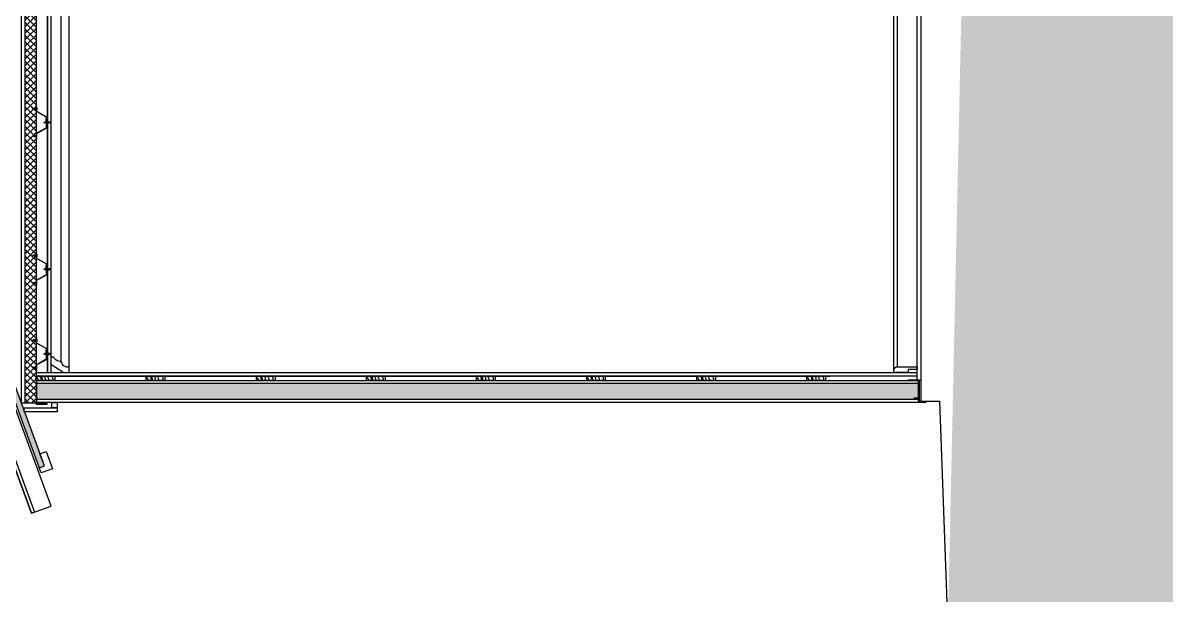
# Model space of a CAD drawing. Header units: inches. Extents: x 203 to 1065, y -1127 to 921.
# Drawn here: x 358.735 to 361.85, y 875.192 to 876.751 of the extents above; entities that cross this region are included whole.
import ezdxf

# ---------------------------------------------------------------- set-up
doc = ezdxf.new("R2010")
doc.units = ezdxf.units.IN
doc.header["$MEASUREMENT"] = 0
doc.linetypes.add('CONTINUA', pattern=[0])
doc.linetypes.add('DASHED2', pattern=[0.375, 0.25, -0.125])
for name, color, linetype in [('1-PLATEA', 3, 'Continuous'), ('CORTE MUROS', 4, 'CONTINUA'), ('CORTE PERFILES Y CERCHA', 3, 'CONTINUA'), ('CORTE PROY', 8, 'CONTINUA')]:
    doc.layers.add(name, color=color, linetype=linetype)

msp = doc.modelspace()

# ---------------------------------------------------------------- hatches: boundary and pattern name
at = {"linetype": 'ByBlock', "true_color": 0x139b48}
h = msp.add_hatch(color=114, dxfattribs=at)
h.dxf.hatch_style = 1
h.paths.add_polyline_path([(363.9322, 908.3504), (361.9322, 908.3504), (361.7822, 904.5916), (361.7822, 892.8156), (361.3322, 890.388), (361.3322, 878.612), (361.032, 864.9255), (361.032, 855.6775), (360.7822, 850.8905), (360.7822, 841.6425), (360.1822, 838.0559), (363.9322, 838.0559)])
at = {"layer": 'CORTE MUROS', "ltscale": 0.5}
h = msp.add_hatch(dxfattribs=at)
h.set_pattern_fill('ANSI38', color=252, scale=0.05, angle=90.1237, style=0)
h.set_pattern_definition([(135.1236939, (355.679718, 439.0098185), (-0.00440986616, -0.004428948005), []), (225.1236939, (355.679718, 439.0098185), (-0.00439078432, -0.01326776217), [0.015625, -0.009375])])
h.paths.add_polyline_path([(356.8646, 880.809), (356.8505, 880.8038), (358.7794, 875.5395), (358.7935, 875.5446)])
at = {"layer": 'CORTE MUROS'}
h = msp.add_hatch(dxfattribs=at)
h.set_pattern_fill('HONEY', color=251, scale=0.003, angle=90, style=0)
h.set_pattern_definition([(90, (1151.800319, -1378.0286335), (-0.008248891935, 0.0142875), [0.009525, -0.01905]), (210, (1151.800319, -1378.0286335), (-0.00824889199, -0.01428749997), [0.009525, -0.01905]), (150, (1151.800319, -1378.0286335), (-0.016497783924, 3e-11), [-0.01905, 0.009525])])
h.paths.add_polyline_path([(358.7732, 875.769), (358.7732, 875.725), (361.1752, 875.725), (361.1752, 875.769)])
at = {"layer": 'CORTE PERFILES Y CERCHA', "ltscale": 0.5}
h = msp.add_hatch(dxfattribs=at)
h.set_pattern_fill('_USER', color=251, scale=0.0125, angle=135, style=0, double=1, pattern_type=0)
h.set_pattern_definition([(135, (330.188395, 595.680693), (-0.00883883476, -0.00883883476), []), (225, (330.188395, 595.680693), (0.00883883476, -0.00883883476), [])])
h.paths.add_polyline_path([(358.7412, 875.715), (358.7412, 885.903), (358.7712, 885.903), (358.7712, 875.715)])
msp.add_hatch(color=256, dxfattribs=at).paths.add_polyline_path([(358.7712, 875.775), (358.7712, 875.713), (358.789, 875.713), (358.7892, 875.7132), (358.7894, 875.713), (358.8012, 875.713), (358.8012, 875.715), (358.7732, 875.715), (358.7732, 875.7348), (358.773, 875.735), (358.7732, 875.7352), (358.7732, 875.769), (358.7732, 875.775)])
at = {"layer": 'CORTE PERFILES Y CERCHA'}
h = msp.add_hatch(color=256, dxfattribs=at)
h.paths.add_polyline_path([(361.1472, 875.777), (361.1472, 875.779), (361.1692, 875.779), (361.1772, 875.779), (361.1772, 875.718), (361.1862, 875.718), (361.1852, 875.717), (361.1752, 875.717), (361.1752, 875.777)])
h.paths.add_polyline_path([(361.1652, 875.717), (361.1652, 875.718), (361.1752, 875.718), (361.1752, 875.717)], flags=17)
h.paths.add_polyline_path([(361.1852, 875.717), (361.1862, 875.718), (361.1952, 875.718), (361.1952, 875.717)])
h.paths.add_polyline_path([(361.1635, 875.729, -0.388879), (361.1632, 875.7294), (361.1632, 875.7295), (361.1752, 875.7295), (361.1752, 875.728)], flags=17)

# ---------------------------------------------------------------- linework, layer by layer
at = {"layer": '1-PLATEA', "color": 4}
for p, q in [((361.1822, 875.721), (361.1822, 885.897)), ((361.1822, 875.721), (361.2322, 875.721)), ((361.2322, 875.721), (361.2622, 874.921))]:
    msp.add_line(p, q, dxfattribs=at)
at = {"layer": 'CORTE MUROS', "color": 1}
for p, q in [((358.7712, 875.7987), (361.1712, 875.7987)), ((358.7712, 875.7897), (361.1712, 875.7897)), ((358.7712, 875.777), (361.1712, 875.777))]:
    msp.add_line(p, q, dxfattribs=at)
at = {"layer": 'CORTE MUROS'}
for points in [[(356.7923, 880.7825), (358.759, 875.4153), (358.8125, 875.4349), (356.8458, 880.8021)], [(358.759, 875.4153), (356.7923, 880.7825), (356.7998, 880.7853), (358.7665, 875.418)]]:
    msp.add_lwpolyline(points, close=True, dxfattribs=at)
for points in [[(356.8646, 880.809), (356.8505, 880.8038), (358.7795, 875.5395), (358.7936, 875.5447), (356.8646, 880.809)], [(358.7732, 875.777), (361.1752, 875.777), (361.1752, 875.717), (358.7732, 875.717)], [(361.1752, 875.769), (358.7732, 875.769)], [(361.1752, 875.725), (358.7732, 875.725)]]:
    msp.add_lwpolyline(points, dxfattribs=at)
at = {"layer": 'CORTE MUROS', "color": 254, "linetype": 'DASHED2', "ltscale": 0.05, "const_width": 0.003, "elevation": 0}
msp.add_lwpolyline([(361.1712, 875.7883), (358.7712, 875.7883)], close=True, dxfattribs=at)
at = {"layer": 'CORTE MUROS', "color": 1}
for points in [[(358.7712, 875.777), (358.7712, 875.7897), (358.822, 875.7897), (358.822, 875.777)], [(359.0712, 875.777), (359.0712, 875.7897), (359.122, 875.7897), (359.122, 875.777)], [(359.3712, 875.777), (359.3712, 875.7897), (359.422, 875.7897), (359.422, 875.777)], [(359.6712, 875.777), (359.6712, 875.7897), (359.722, 875.7897), (359.722, 875.777)], [(359.9712, 875.777), (359.9712, 875.7897), (360.022, 875.7897), (360.022, 875.777)], [(360.2712, 875.777), (360.2712, 875.7897), (360.322, 875.7897), (360.322, 875.777)], [(360.5712, 875.777), (360.5712, 875.7897), (360.622, 875.7897), (360.622, 875.777)], [(360.8712, 875.777), (360.8712, 875.7897), (360.922, 875.7897), (360.922, 875.777)]]:
    msp.add_lwpolyline(points, close=True, dxfattribs=at)
for centre, radius, start, end in [((358.7683, 875.777), 0.00878, 0.0219, 71.0373), ((358.7749, 875.7799), 0.0101, 343.285, 75.6895), ((358.7785, 875.7803), 0.00986, 342.9599, 72.2754), ((358.7865, 875.7801), 0.0101, 343.285, 75.6895), ((358.7945, 875.7802), 0.0112, 343.5586, 58.5888), ((358.8073, 875.7801), 0.0101, 343.285, 75.6895), ((359.0683, 875.777), 0.00878, 0.0219, 71.0373), ((359.0749, 875.7799), 0.0101, 343.285, 75.6895), ((359.0785, 875.7803), 0.00986, 342.9599, 72.2754), ((359.0865, 875.7801), 0.0101, 343.285, 75.6895), ((359.0945, 875.7802), 0.0112, 343.5586, 58.5888), ((359.1073, 875.7801), 0.0101, 343.285, 75.6895), ((359.3683, 875.777), 0.00878, 0.0219, 71.0373), ((359.3749, 875.7799), 0.0101, 343.285, 75.6895), ((359.3785, 875.7803), 0.00986, 342.9599, 72.2754), ((359.3865, 875.7801), 0.0101, 343.285, 75.6895), ((359.3945, 875.7802), 0.0112, 343.5586, 58.5888), ((359.4073, 875.7801), 0.0101, 343.285, 75.6895), ((359.6683, 875.777), 0.00878, 0.0219, 71.0373), ((359.6749, 875.7799), 0.0101, 343.285, 75.6895), ((359.6785, 875.7803), 0.00986, 342.9599, 72.2754), ((359.6865, 875.7801), 0.0101, 343.285, 75.6895), ((359.6945, 875.7802), 0.0112, 343.5586, 58.5888), ((359.7073, 875.7801), 0.0101, 343.285, 75.6895), ((359.9683, 875.777), 0.00878, 0.0219, 71.0373), ((359.9749, 875.7799), 0.0101, 343.285, 75.6895), ((359.9785, 875.7803), 0.00986, 342.9599, 72.2754), ((359.9865, 875.7801), 0.0101, 343.285, 75.6895), ((359.9945, 875.7802), 0.0112, 343.5586, 58.5888), ((360.0073, 875.7801), 0.0101, 343.285, 75.6895), ((360.2683, 875.777), 0.00878, 0.0219, 71.0373), ((360.2749, 875.7799), 0.0101, 343.285, 75.6895), ((360.2785, 875.7803), 0.00986, 342.9599, 72.2754), ((360.2865, 875.7801), 0.0101, 343.285, 75.6895), ((360.2945, 875.7802), 0.0112, 343.5586, 58.5888), ((360.3073, 875.7801), 0.0101, 343.285, 75.6895), ((360.5683, 875.777), 0.00878, 0.0219, 71.0373), ((360.5749, 875.7799), 0.0101, 343.285, 75.6895), ((360.5785, 875.7803), 0.00986, 342.9599, 72.2754), ((360.5865, 875.7801), 0.0101, 343.285, 75.6895), ((360.5945, 875.7802), 0.0112, 343.5586, 58.5888), ((360.6073, 875.7801), 0.0101, 343.285, 75.6895), ((360.8683, 875.777), 0.00878, 0.0219, 71.0373), ((360.8749, 875.7799), 0.0101, 343.285, 75.6895), ((360.8785, 875.7803), 0.00986, 342.9599, 72.2754), ((360.8865, 875.7801), 0.0101, 343.285, 75.6895), ((360.8945, 875.7802), 0.0112, 343.5586, 58.5888), ((360.9073, 875.7801), 0.0101, 343.285, 75.6895)]:
    msp.add_arc(centre, radius, start, end, dxfattribs=at)
at = {"layer": 'CORTE PERFILES Y CERCHA', "color": 2}
for p, q in [((358.8012, 885.8193), (358.8012, 875.7987)), ((358.8022, 885.8193), (358.8022, 875.7987)), ((358.8112, 885.8193), (358.8112, 875.7987))]:
    msp.add_line(p, q, dxfattribs=at)
at = {"layer": 'CORTE PERFILES Y CERCHA'}
for p, q in [((361.1712, 875.779), (361.1712, 885.821)), ((358.7712, 876.5189), (358.7712, 876.5259)), ((358.7716, 876.519), (358.7716, 876.5259)), ((358.7716, 876.5259), (358.7716, 876.5259)), ((358.7716, 876.524), (358.7716, 876.5259)), ((358.7716, 876.524), (358.772, 876.524)), ((358.772, 876.524), (358.772, 876.5259)), ((358.7647, 876.5182), (358.7609, 876.5174)), ((358.7609, 876.5174), (358.7616, 876.5178)), ((358.7616, 876.5174), (358.7609, 876.5174)), ((358.7609, 876.5174), (358.7616, 876.517)), ((358.7647, 876.5182), (358.7616, 876.5178)), ((358.7616, 876.517), (358.7616, 876.5174)), ((358.765, 876.5166), (358.7616, 876.517)), ((358.7651, 876.5186), (358.7647, 876.5182)), ((358.7647, 876.5182), (358.765, 876.5166)), ((358.7655, 876.5163), (358.765, 876.5166)), ((358.7651, 876.5186), (358.7655, 876.5183)), ((358.7655, 876.5163), (358.7651, 876.5186)), ((358.7664, 876.5184), (358.7655, 876.5183)), ((358.7655, 876.5183), (358.766, 876.5165)), ((358.7655, 876.5163), (358.766, 876.5165)), ((358.7669, 876.5164), (358.766, 876.5165)), ((358.7668, 876.5188), (358.7664, 876.5184)), ((358.7664, 876.5184), (358.7669, 876.5164)), ((358.7668, 876.5188), (358.7673, 876.5185)), ((358.7674, 876.516), (358.7668, 876.5188)), ((358.7674, 876.516), (358.7669, 876.5164)), ((358.7682, 876.5186), (358.7673, 876.5185)), ((358.7673, 876.5185), (358.7678, 876.5163)), ((358.7674, 876.516), (358.7678, 876.5163)), ((358.7687, 876.5162), (358.7678, 876.5163)), ((358.7686, 876.5191), (358.7682, 876.5186)), ((358.7682, 876.5186), (358.7687, 876.5162)), ((358.7686, 876.5191), (358.769, 876.5187)), ((358.7692, 876.5157), (358.7686, 876.5191)), ((358.7692, 876.5157), (358.7687, 876.5162)), ((358.77, 876.5188), (358.769, 876.5187)), ((358.769, 876.5187), (358.7697, 876.5161)), ((358.7692, 876.5157), (358.7697, 876.5161)), ((358.7707, 876.516), (358.7697, 876.5161)), ((358.7704, 876.5194), (358.77, 876.5188)), ((358.77, 876.5188), (358.7707, 876.516)), ((358.7704, 876.5194), (358.7708, 876.5189)), ((358.7711, 876.5154), (358.7704, 876.5194)), ((358.7711, 876.5154), (358.7707, 876.516)), ((358.7716, 876.519), (358.7708, 876.5189)), ((358.7708, 876.5189), (358.7716, 876.5159)), ((358.7711, 876.5154), (358.7716, 876.5159)), ((358.7712, 876.5104), (358.7712, 876.5155)), ((358.772, 876.5209), (358.7716, 876.5204)), ((358.7716, 876.5144), (358.7716, 876.5204)), ((358.7716, 876.519), (358.7716, 876.5159)), ((358.7716, 876.5106), (358.7716, 876.5159)), ((358.772, 876.514), (358.7716, 876.5144)), ((358.772, 876.5209), (358.772, 876.514)), ((358.7721, 876.521), (358.7721, 876.5139)), ((358.7729, 876.521), (358.7729, 876.5139)), ((358.7734, 876.5174), (358.7729, 876.5174)), ((358.7942, 876.4793), (358.7919, 876.48)), ((358.7943, 876.4793), (358.7947, 876.481)), ((358.7946, 876.4789), (358.7943, 876.4793)), ((358.795, 876.4813), (358.7946, 876.4789)), ((358.7946, 876.4789), (358.7949, 876.4791)), ((358.795, 876.4813), (358.7947, 876.481)), ((358.7949, 876.4791), (358.7953, 876.481)), ((358.7955, 876.4789), (358.7949, 876.4791)), ((358.795, 876.4813), (358.7953, 876.481)), ((358.7961, 876.4812), (358.7953, 876.481)), ((358.7955, 876.4789), (358.7961, 876.4812)), ((358.7958, 876.4785), (358.7955, 876.4789)), ((358.7964, 876.4815), (358.7958, 876.4785)), ((358.7958, 876.4785), (358.7962, 876.4789)), ((358.7964, 876.4815), (358.7961, 876.4812)), ((358.7962, 876.4789), (358.7967, 876.4812)), ((358.7968, 876.4789), (358.7962, 876.4789)), ((358.7964, 876.4815), (358.7967, 876.4812)), ((358.7974, 876.4812), (358.7967, 876.4812)), ((358.7968, 876.4789), (358.7974, 876.4812)), ((358.7972, 876.4785), (358.7968, 876.4789)), ((358.7977, 876.4815), (358.7972, 876.4785)), ((358.7972, 876.4785), (358.7975, 876.4789)), ((358.7977, 876.4815), (358.7974, 876.4812)), ((358.7975, 876.4789), (358.7981, 876.4812)), ((358.7982, 876.4789), (358.7975, 876.4789)), ((358.7977, 876.4815), (358.7981, 876.4812)), ((358.7987, 876.4812), (358.7981, 876.4812)), ((358.7982, 876.4789), (358.7987, 876.4812)), ((358.7985, 876.4785), (358.7982, 876.4789)), ((358.7991, 876.4815), (358.7985, 876.4785)), ((358.7985, 876.4785), (358.7989, 876.4789)), ((358.7991, 876.4815), (358.7987, 876.4812)), ((358.7989, 876.4789), (358.7994, 876.4812)), ((358.7995, 876.4789), (358.7989, 876.4789)), ((358.7991, 876.4815), (358.7994, 876.4812)), ((358.8001, 876.4812), (358.7994, 876.4812)), ((358.7995, 876.4789), (358.8001, 876.4812)), ((358.7999, 876.4785), (358.7995, 876.4789)), ((358.8004, 876.4815), (358.7999, 876.4785)), ((358.7999, 876.4785), (358.8002, 876.4789)), ((358.8004, 876.4815), (358.8001, 876.4812)), ((358.8002, 876.4789), (358.8008, 876.4812)), ((358.8009, 876.4789), (358.8002, 876.4789)), ((358.8004, 876.4815), (358.8008, 876.4812)), ((358.8014, 876.4812), (358.8008, 876.4812)), ((358.8009, 876.4789), (358.8014, 876.4812)), ((358.8012, 876.4785), (358.8009, 876.4789)), ((358.8018, 876.4815), (358.8012, 876.4785)), ((358.8012, 876.4785), (358.8016, 876.4789)), ((358.8018, 876.4815), (358.8014, 876.4812)), ((358.8016, 876.4789), (358.8021, 876.4812)), ((358.8023, 876.4789), (358.8016, 876.4789)), ((358.8018, 876.4815), (358.8021, 876.4812)), ((358.8028, 876.4812), (358.8021, 876.4812)), ((358.8028, 876.4812), (358.8021, 876.4812)), ((358.8023, 876.4789), (358.8028, 876.4812)), ((358.8023, 876.4789), (358.8028, 876.4812)), ((358.8026, 876.4785), (358.8023, 876.4789)), ((358.8032, 876.4815), (358.8026, 876.4785)), ((358.8026, 876.4785), (358.803, 876.4789)), ((358.8032, 876.4815), (358.8028, 876.4812)), ((358.803, 876.4789), (358.8035, 876.4812)), ((358.8036, 876.4789), (358.803, 876.4789)), ((358.8032, 876.4815), (358.8035, 876.4812)), ((358.8042, 876.4812), (358.8035, 876.4812)), ((358.8036, 876.4789), (358.8042, 876.4812)), ((358.8036, 876.4789), (358.8042, 876.4812)), ((358.8036, 876.4789), (358.8042, 876.4812)), ((358.804, 876.4785), (358.8036, 876.4789)), ((358.8045, 876.4815), (358.804, 876.4785)), ((358.804, 876.4785), (358.8043, 876.4789)), ((358.8045, 876.4815), (358.8042, 876.4812)), ((358.8043, 876.4789), (358.8049, 876.4812)), ((358.805, 876.4789), (358.8043, 876.4789)), ((358.8045, 876.4815), (358.8049, 876.4812)), ((358.8055, 876.4812), (358.8049, 876.4812)), ((358.805, 876.4789), (358.8055, 876.4812)), ((358.805, 876.4789), (358.8055, 876.4812)), ((358.805, 876.4789), (358.8055, 876.4812)), ((358.8053, 876.4785), (358.805, 876.4789)), ((358.8059, 876.4815), (358.8053, 876.4785)), ((358.8053, 876.4785), (358.8057, 876.4789)), ((358.8059, 876.4815), (358.8055, 876.4812)), ((358.8057, 876.4789), (358.8062, 876.4812)), ((358.8063, 876.4789), (358.8057, 876.4789)), ((358.8059, 876.4815), (358.8062, 876.4812)), ((358.8069, 876.4812), (358.8062, 876.4812)), ((358.8063, 876.4789), (358.8069, 876.4812)), ((358.8067, 876.4785), (358.8063, 876.4789)), ((358.8072, 876.4815), (358.8067, 876.4785)), ((358.8067, 876.4785), (358.807, 876.4789)), ((358.8072, 876.4815), (358.8069, 876.4812)), ((358.8072, 876.4815), (358.8069, 876.4812)), ((358.807, 876.4789), (358.8076, 876.4812)), ((358.8077, 876.4789), (358.807, 876.4789)), ((358.8072, 876.4815), (358.8076, 876.4812)), ((358.8072, 876.4815), (358.8076, 876.4812)), ((358.8082, 876.4812), (358.8076, 876.4812)), ((358.8077, 876.4789), (358.8082, 876.4812)), ((358.808, 876.4785), (358.8077, 876.4789)), ((358.8086, 876.4815), (358.808, 876.4785)), ((358.808, 876.4785), (358.8084, 876.4789)), ((358.8086, 876.4815), (358.8082, 876.4812)), ((358.8086, 876.4815), (358.8082, 876.4812)), ((358.8083, 876.4789), (358.8089, 876.4812)), ((358.8096, 876.4789), (358.8083, 876.4789)), ((358.8089, 876.4789), (358.8084, 876.4789)), ((358.8086, 876.4815), (358.8089, 876.4812)), ((358.8086, 876.4815), (358.8089, 876.4812)), ((358.8095, 876.4812), (358.8089, 876.4812)), ((358.8096, 876.4812), (358.8089, 876.4812)), ((358.8112, 876.4826), (358.8096, 876.4812)), ((358.8112, 876.4775), (358.8096, 876.4789)), ((358.8112, 876.48), (358.8108, 876.48)), ((358.8112, 876.4775), (358.8112, 876.4826)), ((358.7609, 876.4427), (358.7616, 876.4431)), ((358.7616, 876.4427), (358.7609, 876.4427)), ((358.7609, 876.4427), (358.7616, 876.4422)), ((358.7647, 876.4419), (358.7609, 876.4427)), ((358.765, 876.4434), (358.7616, 876.4431)), ((358.7616, 876.4431), (358.7616, 876.4427)), ((358.7647, 876.4419), (358.7616, 876.4422)), ((358.7647, 876.4419), (358.765, 876.4435)), ((358.7651, 876.4415), (358.7647, 876.4419)), ((358.7655, 876.4438), (358.765, 876.4435)), ((358.7655, 876.4438), (358.7651, 876.4415)), ((358.7651, 876.4415), (358.7655, 876.4418)), ((358.7655, 876.4438), (358.766, 876.4436)), ((358.7655, 876.4418), (358.766, 876.4436)), ((358.7664, 876.4417), (358.7655, 876.4418)), ((358.7669, 876.4437), (358.766, 876.4436)), ((358.7664, 876.4417), (358.7669, 876.4437)), ((358.7668, 876.4412), (358.7664, 876.4417)), ((358.7674, 876.4441), (358.7668, 876.4412)), ((358.7668, 876.4412), (358.7673, 876.4416)), ((358.7674, 876.4441), (358.7669, 876.4437)), ((358.7673, 876.4416), (358.7678, 876.4438)), ((358.7682, 876.4415), (358.7673, 876.4416)), ((358.7674, 876.4441), (358.7678, 876.4438)), ((358.7687, 876.4439), (358.7678, 876.4438)), ((358.7682, 876.4415), (358.7687, 876.4439)), ((358.7686, 876.441), (358.7682, 876.4415)), ((358.7692, 876.4444), (358.7686, 876.441)), ((358.7686, 876.441), (358.769, 876.4414)), ((358.7692, 876.4444), (358.7687, 876.4439)), ((358.769, 876.4414), (358.7697, 876.444)), ((358.77, 876.4413), (358.769, 876.4414)), ((358.7692, 876.4444), (358.7697, 876.444)), ((358.7707, 876.4441), (358.7697, 876.444)), ((358.77, 876.4413), (358.7707, 876.4441)), ((358.7704, 876.4407), (358.77, 876.4413)), ((358.7711, 876.4447), (358.7704, 876.4407)), ((358.7704, 876.4407), (358.7708, 876.4412)), ((358.7711, 876.4447), (358.7707, 876.4441)), ((358.7708, 876.4412), (358.7716, 876.4442)), ((358.7716, 876.4411), (358.7708, 876.4412)), ((358.7711, 876.4447), (358.7716, 876.4442)), ((358.7712, 876.4497), (358.7712, 876.4446)), ((358.7712, 876.4412), (358.7712, 876.4342)), ((358.7716, 876.4494), (358.7716, 876.4442)), ((358.772, 876.4461), (358.7716, 876.4457)), ((358.7716, 876.4457), (358.7716, 876.4442)), ((358.7716, 876.4411), (358.7716, 876.4442)), ((358.7716, 876.4411), (358.7716, 876.4342)), ((358.7716, 876.4411), (358.7716, 876.4397)), ((358.772, 876.4392), (358.7716, 876.4397)), ((358.7716, 876.4361), (358.7716, 876.4342)), ((358.7716, 876.4361), (358.772, 876.4361)), ((358.7716, 876.4342), (358.7716, 876.4342)), ((358.772, 876.4392), (358.772, 876.4461)), ((358.772, 876.4361), (358.772, 876.4342)), ((358.7721, 876.4391), (358.7721, 876.4462)), ((358.7729, 876.4391), (358.7729, 876.4462)), ((358.7734, 876.4427), (358.7729, 876.4427)), ((358.7647, 876.1182), (358.7609, 876.1174)), ((358.7609, 876.1174), (358.7616, 876.1178)), ((358.7616, 876.1174), (358.7609, 876.1174)), ((358.7609, 876.1174), (358.7616, 876.117)), ((358.7647, 876.1182), (358.7616, 876.1178)), ((358.7616, 876.117), (358.7616, 876.1174)), ((358.765, 876.1166), (358.7616, 876.117)), ((358.7651, 876.1186), (358.7647, 876.1182)), ((358.7647, 876.1182), (358.765, 876.1166)), ((358.7655, 876.1163), (358.765, 876.1166)), ((358.7651, 876.1186), (358.7655, 876.1183)), ((358.7655, 876.1163), (358.7651, 876.1186)), ((358.7664, 876.1184), (358.7655, 876.1183)), ((358.7655, 876.1183), (358.766, 876.1165)), ((358.7655, 876.1163), (358.766, 876.1165)), ((358.7669, 876.1164), (358.766, 876.1165)), ((358.7668, 876.1188), (358.7664, 876.1184)), ((358.7664, 876.1184), (358.7669, 876.1164)), ((358.7668, 876.1188), (358.7673, 876.1185)), ((358.7674, 876.116), (358.7668, 876.1188)), ((358.7682, 876.1186), (358.7673, 876.1185)), ((358.7673, 876.1185), (358.7678, 876.1163)), ((358.7686, 876.1191), (358.7682, 876.1186)), ((358.7682, 876.1186), (358.7687, 876.1162)), ((358.7686, 876.1191), (358.769, 876.1187)), ((358.7692, 876.1157), (358.7686, 876.1191)), ((358.77, 876.1188), (358.769, 876.1187)), ((358.769, 876.1187), (358.7697, 876.1161)), ((358.7704, 876.1194), (358.77, 876.1188)), ((358.77, 876.1188), (358.7707, 876.116)), ((358.7704, 876.1194), (358.7708, 876.1189)), ((358.7711, 876.1154), (358.7704, 876.1194)), ((358.7716, 876.119), (358.7708, 876.1189)), ((358.7708, 876.1189), (358.7716, 876.1159)), ((358.7712, 876.1189), (358.7712, 876.1259)), ((358.7716, 876.119), (358.7716, 876.1259)), ((358.7716, 876.1259), (358.7716, 876.1259)), ((358.7716, 876.124), (358.7716, 876.1259)), ((358.7716, 876.124), (358.772, 876.124)), ((358.772, 876.1209), (358.7716, 876.1204)), ((358.7716, 876.1144), (358.7716, 876.1204)), ((358.7716, 876.119), (358.7716, 876.1159)), ((358.772, 876.124), (358.772, 876.1259)), ((358.772, 876.1209), (358.772, 876.114)), ((358.7721, 876.121), (358.7721, 876.1139)), ((358.7729, 876.121), (358.7729, 876.1139)), ((358.7734, 876.1174), (358.7729, 876.1174)), ((358.7674, 876.116), (358.7669, 876.1164)), ((358.7674, 876.116), (358.7678, 876.1163)), ((358.7687, 876.1162), (358.7678, 876.1163)), ((358.7692, 876.1157), (358.7687, 876.1162)), ((358.7692, 876.1157), (358.7697, 876.1161)), ((358.7707, 876.116), (358.7697, 876.1161)), ((358.7711, 876.1154), (358.7707, 876.116)), ((358.7711, 876.1154), (358.7716, 876.1159)), ((358.7712, 876.1104), (358.7712, 876.1155)), ((358.7716, 876.1106), (358.7716, 876.1159)), ((358.772, 876.114), (358.7716, 876.1144)), ((358.7942, 876.0793), (358.7919, 876.08)), ((358.7943, 876.0793), (358.7947, 876.081)), ((358.7946, 876.0789), (358.7943, 876.0793)), ((358.795, 876.0813), (358.7946, 876.0789)), ((358.7946, 876.0789), (358.7949, 876.0791)), ((358.795, 876.0813), (358.7947, 876.081)), ((358.7949, 876.0791), (358.7953, 876.081)), ((358.7955, 876.0789), (358.7949, 876.0791)), ((358.795, 876.0813), (358.7953, 876.081)), ((358.7961, 876.0812), (358.7953, 876.081)), ((358.7955, 876.0789), (358.7961, 876.0812)), ((358.7958, 876.0785), (358.7955, 876.0789)), ((358.7964, 876.0815), (358.7958, 876.0785)), ((358.7958, 876.0785), (358.7962, 876.0789)), ((358.7964, 876.0815), (358.7961, 876.0812)), ((358.7962, 876.0789), (358.7967, 876.0812)), ((358.7968, 876.0789), (358.7962, 876.0789)), ((358.7964, 876.0815), (358.7967, 876.0812)), ((358.7974, 876.0812), (358.7967, 876.0812)), ((358.7968, 876.0789), (358.7974, 876.0812)), ((358.7972, 876.0785), (358.7968, 876.0789)), ((358.7977, 876.0815), (358.7972, 876.0785)), ((358.7972, 876.0785), (358.7975, 876.0789)), ((358.7977, 876.0815), (358.7974, 876.0812)), ((358.7975, 876.0789), (358.7981, 876.0812)), ((358.7982, 876.0789), (358.7975, 876.0789)), ((358.7977, 876.0815), (358.7981, 876.0812)), ((358.7987, 876.0812), (358.7981, 876.0812)), ((358.7982, 876.0789), (358.7987, 876.0812)), ((358.7985, 876.0785), (358.7982, 876.0789)), ((358.7991, 876.0815), (358.7985, 876.0785)), ((358.7985, 876.0785), (358.7989, 876.0789)), ((358.7991, 876.0815), (358.7987, 876.0812)), ((358.7989, 876.0789), (358.7994, 876.0812)), ((358.7995, 876.0789), (358.7989, 876.0789)), ((358.7991, 876.0815), (358.7994, 876.0812)), ((358.8001, 876.0812), (358.7994, 876.0812)), ((358.7995, 876.0789), (358.8001, 876.0812)), ((358.7999, 876.0785), (358.7995, 876.0789)), ((358.8004, 876.0815), (358.7999, 876.0785)), ((358.7999, 876.0785), (358.8002, 876.0789)), ((358.8004, 876.0815), (358.8001, 876.0812)), ((358.8002, 876.0789), (358.8008, 876.0812)), ((358.8009, 876.0789), (358.8002, 876.0789)), ((358.8004, 876.0815), (358.8008, 876.0812)), ((358.8014, 876.0812), (358.8008, 876.0812)), ((358.8009, 876.0789), (358.8014, 876.0812)), ((358.8012, 876.0785), (358.8009, 876.0789)), ((358.8018, 876.0815), (358.8012, 876.0785)), ((358.8012, 876.0785), (358.8016, 876.0789)), ((358.8018, 876.0815), (358.8014, 876.0812)), ((358.8016, 876.0789), (358.8021, 876.0812)), ((358.8023, 876.0789), (358.8016, 876.0789)), ((358.8018, 876.0815), (358.8021, 876.0812)), ((358.8028, 876.0812), (358.8021, 876.0812)), ((358.8028, 876.0812), (358.8021, 876.0812)), ((358.8023, 876.0789), (358.8028, 876.0812)), ((358.8023, 876.0789), (358.8028, 876.0812)), ((358.8026, 876.0785), (358.8023, 876.0789)), ((358.8032, 876.0815), (358.8026, 876.0785)), ((358.8026, 876.0785), (358.803, 876.0789)), ((358.8032, 876.0815), (358.8028, 876.0812)), ((358.803, 876.0789), (358.8035, 876.0812)), ((358.8036, 876.0789), (358.803, 876.0789)), ((358.8032, 876.0815), (358.8035, 876.0812)), ((358.8042, 876.0812), (358.8035, 876.0812)), ((358.8036, 876.0789), (358.8042, 876.0812)), ((358.8036, 876.0789), (358.8042, 876.0812)), ((358.8036, 876.0789), (358.8042, 876.0812)), ((358.804, 876.0785), (358.8036, 876.0789)), ((358.8045, 876.0815), (358.804, 876.0785)), ((358.804, 876.0785), (358.8043, 876.0789)), ((358.8045, 876.0815), (358.8042, 876.0812)), ((358.8043, 876.0789), (358.8049, 876.0812)), ((358.805, 876.0789), (358.8043, 876.0789)), ((358.8045, 876.0815), (358.8049, 876.0812)), ((358.8055, 876.0812), (358.8049, 876.0812)), ((358.805, 876.0789), (358.8055, 876.0812)), ((358.805, 876.0789), (358.8055, 876.0812)), ((358.805, 876.0789), (358.8055, 876.0812)), ((358.8053, 876.0785), (358.805, 876.0789)), ((358.8059, 876.0815), (358.8053, 876.0785)), ((358.8053, 876.0785), (358.8057, 876.0789)), ((358.8059, 876.0815), (358.8055, 876.0812)), ((358.8057, 876.0789), (358.8062, 876.0812)), ((358.8063, 876.0789), (358.8057, 876.0789)), ((358.8059, 876.0815), (358.8062, 876.0812)), ((358.8069, 876.0812), (358.8062, 876.0812)), ((358.8063, 876.0789), (358.8069, 876.0812)), ((358.8067, 876.0785), (358.8063, 876.0789)), ((358.8072, 876.0815), (358.8067, 876.0785)), ((358.8067, 876.0785), (358.807, 876.0789)), ((358.8072, 876.0815), (358.8069, 876.0812)), ((358.8072, 876.0815), (358.8069, 876.0812)), ((358.807, 876.0789), (358.8076, 876.0812)), ((358.8077, 876.0789), (358.807, 876.0789)), ((358.8072, 876.0815), (358.8076, 876.0812)), ((358.8072, 876.0815), (358.8076, 876.0812)), ((358.8082, 876.0812), (358.8076, 876.0812)), ((358.8077, 876.0789), (358.8082, 876.0812)), ((358.808, 876.0785), (358.8077, 876.0789)), ((358.8086, 876.0815), (358.808, 876.0785)), ((358.808, 876.0785), (358.8084, 876.0789)), ((358.8086, 876.0815), (358.8082, 876.0812)), ((358.8086, 876.0815), (358.8082, 876.0812)), ((358.8083, 876.0789), (358.8089, 876.0812)), ((358.8096, 876.0789), (358.8083, 876.0789)), ((358.8089, 876.0789), (358.8084, 876.0789)), ((358.8086, 876.0815), (358.8089, 876.0812)), ((358.8086, 876.0815), (358.8089, 876.0812)), ((358.8095, 876.0812), (358.8089, 876.0812)), ((358.8096, 876.0812), (358.8089, 876.0812)), ((358.8112, 876.0826), (358.8096, 876.0812)), ((358.8112, 876.0775), (358.8096, 876.0789)), ((358.8112, 876.08), (358.8108, 876.08)), ((358.8112, 876.0775), (358.8112, 876.0826)), ((358.7609, 876.0427), (358.7616, 876.0431)), ((358.7616, 876.0427), (358.7609, 876.0427)), ((358.7609, 876.0427), (358.7616, 876.0422)), ((358.7647, 876.0419), (358.7609, 876.0427)), ((358.765, 876.0434), (358.7616, 876.0431)), ((358.7616, 876.0431), (358.7616, 876.0427)), ((358.7647, 876.0419), (358.7616, 876.0422)), ((358.7647, 876.0419), (358.765, 876.0435)), ((358.7651, 876.0415), (358.7647, 876.0419)), ((358.7655, 876.0438), (358.765, 876.0435)), ((358.7655, 876.0438), (358.7651, 876.0415)), ((358.7651, 876.0415), (358.7655, 876.0418)), ((358.7655, 876.0438), (358.766, 876.0436)), ((358.7655, 876.0418), (358.766, 876.0436)), ((358.7664, 876.0417), (358.7655, 876.0418)), ((358.7669, 876.0437), (358.766, 876.0436)), ((358.7664, 876.0417), (358.7669, 876.0437)), ((358.7668, 876.0412), (358.7664, 876.0417)), ((358.7674, 876.0441), (358.7668, 876.0412)), ((358.7668, 876.0412), (358.7673, 876.0416)), ((358.7674, 876.0441), (358.7669, 876.0437)), ((358.7673, 876.0416), (358.7678, 876.0438)), ((358.7682, 876.0415), (358.7673, 876.0416)), ((358.7674, 876.0441), (358.7678, 876.0438)), ((358.7687, 876.0439), (358.7678, 876.0438)), ((358.7682, 876.0415), (358.7687, 876.0439)), ((358.7686, 876.041), (358.7682, 876.0415)), ((358.7692, 876.0444), (358.7686, 876.041)), ((358.7686, 876.041), (358.769, 876.0414)), ((358.7692, 876.0444), (358.7687, 876.0439)), ((358.769, 876.0414), (358.7697, 876.044)), ((358.77, 876.0413), (358.769, 876.0414)), ((358.7692, 876.0444), (358.7697, 876.044)), ((358.7707, 876.0441), (358.7697, 876.044)), ((358.77, 876.0413), (358.7707, 876.0441)), ((358.7704, 876.0407), (358.77, 876.0413)), ((358.7711, 876.0447), (358.7704, 876.0407)), ((358.7704, 876.0407), (358.7708, 876.0412)), ((358.7711, 876.0447), (358.7707, 876.0441)), ((358.7708, 876.0412), (358.7716, 876.0442)), ((358.7716, 876.0411), (358.7708, 876.0412)), ((358.7711, 876.0447), (358.7716, 876.0442)), ((358.7712, 876.0497), (358.7712, 876.0446)), ((358.7712, 876.0412), (358.7712, 876.0342)), ((358.7716, 876.0494), (358.7716, 876.0442)), ((358.772, 876.0461), (358.7716, 876.0457)), ((358.7716, 876.0457), (358.7716, 876.0442)), ((358.7716, 876.0411), (358.7716, 876.0442)), ((358.7716, 876.0411), (358.7716, 876.0342)), ((358.7716, 876.0411), (358.7716, 876.0397)), ((358.772, 876.0392), (358.7716, 876.0397)), ((358.7716, 876.0361), (358.7716, 876.0342)), ((358.7716, 876.0361), (358.772, 876.0361)), ((358.7716, 876.0342), (358.7716, 876.0342)), ((358.772, 876.0392), (358.772, 876.0461)), ((358.772, 876.0361), (358.772, 876.0342)), ((358.7721, 876.0391), (358.7721, 876.0462)), ((358.7729, 876.0391), (358.7729, 876.0462)), ((358.7734, 876.0427), (358.7729, 876.0427)), ((358.7647, 875.8875), (358.7609, 875.8867)), ((358.7609, 875.8867), (358.7616, 875.8872)), ((358.7616, 875.8867), (358.7609, 875.8867)), ((358.7609, 875.8867), (358.7616, 875.8863)), ((358.7647, 875.8875), (358.7616, 875.8872)), ((358.7616, 875.8863), (358.7616, 875.8867)), ((358.765, 875.8859), (358.7616, 875.8863)), ((358.7651, 875.8879), (358.7647, 875.8875)), ((358.7647, 875.8875), (358.765, 875.8859)), ((358.7655, 875.8856), (358.765, 875.8859)), ((358.7651, 875.8879), (358.7655, 875.8876)), ((358.7655, 875.8856), (358.7651, 875.8879)), ((358.7664, 875.8877), (358.7655, 875.8876)), ((358.7655, 875.8876), (358.766, 875.8858)), ((358.7655, 875.8856), (358.766, 875.8858)), ((358.7669, 875.8857), (358.766, 875.8858)), ((358.7668, 875.8882), (358.7664, 875.8877)), ((358.7664, 875.8877), (358.7669, 875.8857)), ((358.7668, 875.8882), (358.7673, 875.8878)), ((358.7674, 875.8853), (358.7668, 875.8882)), ((358.7674, 875.8853), (358.7669, 875.8857)), ((358.7682, 875.8879), (358.7673, 875.8878)), ((358.7673, 875.8878), (358.7678, 875.8856)), ((358.7674, 875.8853), (358.7678, 875.8856)), ((358.7687, 875.8855), (358.7678, 875.8856)), ((358.7686, 875.8884), (358.7682, 875.8879)), ((358.7682, 875.8879), (358.7687, 875.8855)), ((358.7686, 875.8884), (358.769, 875.888)), ((358.7692, 875.885), (358.7686, 875.8884)), ((358.7692, 875.885), (358.7687, 875.8855)), ((358.77, 875.8881), (358.769, 875.888)), ((358.769, 875.888), (358.7697, 875.8854)), ((358.7692, 875.885), (358.7697, 875.8854)), ((358.7707, 875.8853), (358.7697, 875.8854)), ((358.7704, 875.8887), (358.77, 875.8881)), ((358.77, 875.8881), (358.7707, 875.8853)), ((358.7704, 875.8887), (358.7708, 875.8882)), ((358.7711, 875.8847), (358.7704, 875.8887)), ((358.7711, 875.8847), (358.7707, 875.8853)), ((358.7716, 875.8883), (358.7708, 875.8882)), ((358.7708, 875.8882), (358.7716, 875.8852)), ((358.7711, 875.8847), (358.7716, 875.8852)), ((358.7712, 875.8882), (358.7712, 875.8952)), ((358.7712, 875.8797), (358.7712, 875.8848)), ((358.7716, 875.8883), (358.7716, 875.8952)), ((358.7716, 875.8952), (358.7716, 875.8952)), ((358.7716, 875.8933), (358.7716, 875.8952)), ((358.7716, 875.8933), (358.772, 875.8933)), ((358.772, 875.8902), (358.7716, 875.8897)), ((358.7716, 875.8837), (358.7716, 875.8897)), ((358.7716, 875.8883), (358.7716, 875.8852)), ((358.7716, 875.8799), (358.7716, 875.8852)), ((358.772, 875.8833), (358.7716, 875.8837)), ((358.772, 875.8933), (358.772, 875.8952)), ((358.772, 875.8902), (358.772, 875.8833)), ((358.7721, 875.8903), (358.7721, 875.8832)), ((358.7729, 875.8903), (358.7729, 875.8832)), ((358.7734, 875.8867), (358.7729, 875.8867)), ((358.7942, 875.8486), (358.7919, 875.8494)), ((358.7943, 875.8486), (358.7947, 875.8503)), ((358.7946, 875.8483), (358.7943, 875.8486)), ((358.795, 875.8506), (358.7946, 875.8483)), ((358.7946, 875.8483), (358.7949, 875.8484)), ((358.795, 875.8507), (358.7947, 875.8503)), ((358.7949, 875.8484), (358.7953, 875.8503)), ((358.7955, 875.8482), (358.7949, 875.8484)), ((358.795, 875.8507), (358.7953, 875.8503)), ((358.7961, 875.8505), (358.7953, 875.8503)), ((358.7955, 875.8482), (358.7961, 875.8505)), ((358.7958, 875.8479), (358.7955, 875.8482)), ((358.7964, 875.8509), (358.7958, 875.8479)), ((358.7958, 875.8479), (358.7962, 875.8482)), ((358.7964, 875.8509), (358.7961, 875.8505)), ((358.7962, 875.8482), (358.7967, 875.8505)), ((358.7968, 875.8482), (358.7962, 875.8482)), ((358.7964, 875.8509), (358.7967, 875.8505)), ((358.7974, 875.8505), (358.7967, 875.8505)), ((358.7968, 875.8482), (358.7974, 875.8505)), ((358.7972, 875.8479), (358.7968, 875.8482)), ((358.7977, 875.8509), (358.7972, 875.8479)), ((358.7972, 875.8479), (358.7975, 875.8482)), ((358.7977, 875.8509), (358.7974, 875.8505)), ((358.7975, 875.8482), (358.7981, 875.8505)), ((358.7982, 875.8482), (358.7975, 875.8482)), ((358.7977, 875.8509), (358.7981, 875.8505)), ((358.7987, 875.8505), (358.7981, 875.8505)), ((358.7982, 875.8482), (358.7987, 875.8505)), ((358.7985, 875.8479), (358.7982, 875.8482)), ((358.7991, 875.8509), (358.7985, 875.8479)), ((358.7985, 875.8479), (358.7989, 875.8482)), ((358.7991, 875.8509), (358.7987, 875.8505)), ((358.7989, 875.8482), (358.7994, 875.8505)), ((358.7995, 875.8482), (358.7989, 875.8482)), ((358.7991, 875.8509), (358.7994, 875.8505)), ((358.8001, 875.8505), (358.7994, 875.8505)), ((358.7995, 875.8482), (358.8001, 875.8505)), ((358.7999, 875.8479), (358.7995, 875.8482)), ((358.8004, 875.8509), (358.7999, 875.8479)), ((358.7999, 875.8479), (358.8002, 875.8482)), ((358.8004, 875.8509), (358.8001, 875.8505)), ((358.8002, 875.8482), (358.8008, 875.8505)), ((358.8009, 875.8482), (358.8002, 875.8482)), ((358.8004, 875.8509), (358.8008, 875.8505)), ((358.8014, 875.8505), (358.8008, 875.8505)), ((358.8009, 875.8482), (358.8014, 875.8505)), ((358.8012, 875.8479), (358.8009, 875.8482)), ((358.8018, 875.8509), (358.8012, 875.8479)), ((358.8012, 875.8479), (358.8016, 875.8482)), ((358.8018, 875.8509), (358.8014, 875.8505)), ((358.8016, 875.8482), (358.8021, 875.8505)), ((358.8023, 875.8482), (358.8016, 875.8482)), ((358.8018, 875.8509), (358.8021, 875.8505)), ((358.8028, 875.8505), (358.8021, 875.8505)), ((358.8028, 875.8505), (358.8021, 875.8505)), ((358.8023, 875.8482), (358.8028, 875.8505)), ((358.8023, 875.8482), (358.8028, 875.8505)), ((358.8026, 875.8479), (358.8023, 875.8482)), ((358.8032, 875.8509), (358.8026, 875.8479)), ((358.8026, 875.8479), (358.803, 875.8482)), ((358.8032, 875.8509), (358.8028, 875.8505)), ((358.803, 875.8482), (358.8035, 875.8505)), ((358.8036, 875.8482), (358.803, 875.8482)), ((358.8032, 875.8509), (358.8035, 875.8505)), ((358.8042, 875.8505), (358.8035, 875.8505)), ((358.8036, 875.8482), (358.8042, 875.8505)), ((358.8036, 875.8482), (358.8042, 875.8505)), ((358.8036, 875.8482), (358.8042, 875.8505)), ((358.804, 875.8479), (358.8036, 875.8482)), ((358.8045, 875.8509), (358.804, 875.8479)), ((358.804, 875.8479), (358.8043, 875.8482)), ((358.8045, 875.8509), (358.8042, 875.8505)), ((358.8043, 875.8482), (358.8049, 875.8505)), ((358.805, 875.8482), (358.8043, 875.8482)), ((358.8045, 875.8509), (358.8049, 875.8505)), ((358.8055, 875.8505), (358.8049, 875.8505)), ((358.805, 875.8482), (358.8055, 875.8505)), ((358.805, 875.8482), (358.8055, 875.8505)), ((358.805, 875.8482), (358.8055, 875.8505)), ((358.8053, 875.8479), (358.805, 875.8482)), ((358.8059, 875.8509), (358.8053, 875.8479)), ((358.8053, 875.8479), (358.8057, 875.8482)), ((358.8059, 875.8509), (358.8055, 875.8505)), ((358.8057, 875.8482), (358.8062, 875.8505)), ((358.8063, 875.8482), (358.8057, 875.8482)), ((358.8059, 875.8509), (358.8062, 875.8505)), ((358.8069, 875.8505), (358.8062, 875.8505)), ((358.8063, 875.8482), (358.8069, 875.8505)), ((358.8067, 875.8479), (358.8063, 875.8482)), ((358.8072, 875.8509), (358.8067, 875.8479)), ((358.8067, 875.8479), (358.807, 875.8482)), ((358.8072, 875.8509), (358.8069, 875.8505)), ((358.8072, 875.8509), (358.8069, 875.8505)), ((358.807, 875.8482), (358.8076, 875.8505)), ((358.8077, 875.8482), (358.807, 875.8482)), ((358.8072, 875.8509), (358.8076, 875.8505)), ((358.8072, 875.8509), (358.8076, 875.8505)), ((358.8082, 875.8505), (358.8076, 875.8505)), ((358.8077, 875.8482), (358.8082, 875.8505)), ((358.808, 875.8479), (358.8077, 875.8482)), ((358.8086, 875.8509), (358.808, 875.8479)), ((358.808, 875.8479), (358.8084, 875.8482)), ((358.8086, 875.8509), (358.8082, 875.8505)), ((358.8086, 875.8509), (358.8082, 875.8505)), ((358.8083, 875.8482), (358.8089, 875.8505)), ((358.8096, 875.8482), (358.8083, 875.8482)), ((358.8089, 875.8482), (358.8084, 875.8482)), ((358.8086, 875.8509), (358.8089, 875.8505)), ((358.8086, 875.8509), (358.8089, 875.8505)), ((358.8095, 875.8505), (358.8089, 875.8505)), ((358.8096, 875.8505), (358.8089, 875.8505)), ((358.8112, 875.8519), (358.8096, 875.8505)), ((358.8112, 875.8468), (358.8096, 875.8482)), ((358.8112, 875.8494), (358.8108, 875.8494)), ((358.8112, 875.8468), (358.8112, 875.8519)), ((358.7609, 875.812), (358.7616, 875.8124)), ((358.7616, 875.812), (358.7609, 875.812)), ((358.7609, 875.812), (358.7616, 875.8116)), ((358.7647, 875.8112), (358.7609, 875.812)), ((358.765, 875.8128), (358.7616, 875.8124)), ((358.7616, 875.8124), (358.7616, 875.812)), ((358.7647, 875.8112), (358.7616, 875.8116)), ((358.7647, 875.8112), (358.765, 875.8128)), ((358.7651, 875.8108), (358.7647, 875.8112)), ((358.7655, 875.8131), (358.765, 875.8128)), ((358.7655, 875.8131), (358.7651, 875.8108)), ((358.7651, 875.8108), (358.7655, 875.8111)), ((358.7655, 875.8131), (358.766, 875.8129)), ((358.7655, 875.8111), (358.766, 875.8129)), ((358.7664, 875.811), (358.7655, 875.8111)), ((358.7669, 875.813), (358.766, 875.8129)), ((358.7664, 875.811), (358.7669, 875.813)), ((358.7668, 875.8106), (358.7664, 875.811)), ((358.7674, 875.8134), (358.7668, 875.8106)), ((358.7668, 875.8106), (358.7673, 875.8109)), ((358.7674, 875.8134), (358.7669, 875.813)), ((358.7673, 875.8109), (358.7678, 875.8131)), ((358.7682, 875.8108), (358.7673, 875.8109)), ((358.7674, 875.8134), (358.7678, 875.8131)), ((358.7687, 875.8132), (358.7678, 875.8131)), ((358.7682, 875.8108), (358.7687, 875.8132)), ((358.7686, 875.8103), (358.7682, 875.8108)), ((358.7692, 875.8137), (358.7686, 875.8103)), ((358.7686, 875.8103), (358.769, 875.8107)), ((358.7692, 875.8137), (358.7687, 875.8132)), ((358.769, 875.8107), (358.7697, 875.8133)), ((358.77, 875.8106), (358.769, 875.8107)), ((358.7692, 875.8137), (358.7697, 875.8133)), ((358.7707, 875.8134), (358.7697, 875.8133)), ((358.77, 875.8106), (358.7707, 875.8134)), ((358.7704, 875.81), (358.77, 875.8106)), ((358.7711, 875.814), (358.7704, 875.81)), ((358.7704, 875.81), (358.7708, 875.8105)), ((358.7711, 875.814), (358.7707, 875.8134)), ((358.7708, 875.8105), (358.7716, 875.8135)), ((358.7716, 875.8104), (358.7708, 875.8105)), ((358.7711, 875.814), (358.7716, 875.8135)), ((358.7712, 875.819), (358.7712, 875.8139)), ((358.7712, 875.8105), (358.7712, 875.8035)), ((358.7716, 875.8188), (358.7716, 875.8135)), ((358.772, 875.8154), (358.7716, 875.815)), ((358.7716, 875.815), (358.7716, 875.8135)), ((358.7716, 875.8104), (358.7716, 875.8135)), ((358.7716, 875.8104), (358.7716, 875.8035)), ((358.7716, 875.8104), (358.7716, 875.809)), ((358.772, 875.8085), (358.7716, 875.809)), ((358.7716, 875.8054), (358.7716, 875.8035)), ((358.7716, 875.8054), (358.772, 875.8054)), ((358.772, 875.8085), (358.772, 875.8154)), ((358.772, 875.8054), (358.772, 875.8035)), ((358.7721, 875.8084), (358.7721, 875.8155)), ((358.7729, 875.8084), (358.7729, 875.8155)), ((358.7734, 875.812), (358.7729, 875.812)), ((358.7716, 875.8035), (358.7716, 875.8035))]:
    msp.add_line(p, q, dxfattribs=at)
for points in [[(358.7312, 875.715), (358.7312, 885.903), (358.7712, 885.903), (358.7712, 875.715)], [(358.8289, 875.703), (358.8139, 875.703), (358.8139, 875.717), (358.8289, 875.717)], [(358.8289, 875.703), (358.8289, 875.692), (358.7389, 875.692), (358.7389, 875.703)], [(358.7847, 875.5254), (358.7795, 875.5395), (358.7936, 875.5447), (358.7815, 875.5775), (358.7984, 875.5837), (358.8157, 875.5368)]]:
    msp.add_lwpolyline(points, close=True, dxfattribs=at)
at = {"layer": 'CORTE PERFILES Y CERCHA', "color": 2}
msp.add_lwpolyline([(358.7412, 875.715), (358.7412, 885.903), (358.7712, 885.903), (358.7712, 875.715)], close=True, dxfattribs=at)
at = {"layer": 'CORTE PERFILES Y CERCHA'}
for points in [[(358.7988, 876.4812), (358.7988, 876.4917), (358.8007, 876.4926), (358.8007, 876.4937), (358.7712, 876.5104)], [(358.7716, 876.5106), (358.8012, 876.4942), (358.8012, 876.4923), (358.7993, 876.4914), (358.7993, 876.4814)], [(358.7988, 876.4786), (358.7988, 876.4684), (358.8007, 876.4675), (358.8007, 876.4663), (358.7712, 876.4497)], [(358.7716, 876.4494), (358.8012, 876.4659), (358.8012, 876.4678), (358.7993, 876.4687), (358.7993, 876.4789)], [(358.7988, 876.0812), (358.7988, 876.0917), (358.8007, 876.0926), (358.8007, 876.0937), (358.7712, 876.1104)], [(358.7716, 876.1106), (358.8012, 876.0942), (358.8012, 876.0923), (358.7993, 876.0914), (358.7993, 876.0814)], [(358.7988, 876.0786), (358.7988, 876.0684), (358.8007, 876.0675), (358.8007, 876.0663), (358.7712, 876.0497)], [(358.7716, 876.0494), (358.8012, 876.0659), (358.8012, 876.0678), (358.7993, 876.0687), (358.7993, 876.0789)], [(358.7988, 875.8505), (358.7988, 875.861), (358.8007, 875.8619), (358.8007, 875.8631), (358.7712, 875.8797)], [(358.7716, 875.8799), (358.8012, 875.8635), (358.8012, 875.8616), (358.7993, 875.8607), (358.7993, 875.8507)], [(358.7988, 875.8479), (358.7988, 875.8377), (358.8007, 875.8368), (358.8007, 875.8357), (358.7712, 875.819)], [(358.7716, 875.8188), (358.8012, 875.8352), (358.8012, 875.8371), (358.7993, 875.838), (358.7993, 875.8482)], [(358.7732, 875.7352), (358.7732, 875.775), (358.7712, 875.775), (358.7712, 875.713), (358.789, 875.713), (358.7892, 875.7132), (358.7894, 875.713), (358.8012, 875.713), (358.8012, 875.715), (358.7732, 875.715), (358.7732, 875.7348), (358.773, 875.735), (358.7732, 875.7352)]]:
    msp.add_lwpolyline(points, dxfattribs=at)
for points in [[(358.8112, 875.8407), (358.8112, 875.8216), (358.8468, 875.7987), (358.8612, 875.7987), (358.8612, 875.8136), (358.8542, 875.8136, -0.278398), (358.8433, 875.8209, 0.359853), (358.8332, 875.8297, -0.263671), (358.819, 875.8407)], [(361.1952, 875.717), (361.1652, 875.717), (361.1652, 875.718), (361.1752, 875.718), (361.1752, 875.728), (361.1635, 875.729, -0.388879), (361.1632, 875.7294), (361.1632, 875.7295), (361.1752, 875.7295), (361.1752, 875.777), (361.1472, 875.777), (361.1472, 875.779), (361.1772, 875.779), (361.1772, 875.718), (361.1952, 875.718)], [(361.1772, 875.7746), (361.1772, 875.7246, 1), (361.1822, 875.7246), (361.1822, 875.7746, 1)]]:
    msp.add_lwpolyline(points, format="xyb", close=True, dxfattribs=at)
at = {"layer": 'CORTE PERFILES Y CERCHA', "color": 1}
msp.add_lwpolyline([(361.118, 875.8147), (361.1712, 875.8147), (361.1712, 875.8067), (361.1472, 875.8067), (361.1472, 875.7987), (361.1082, 875.7987), (361.1082, 875.8067, -0.355123)], format="xyb", close=True, dxfattribs=at)
at = {"layer": 'CORTE PERFILES Y CERCHA'}
for centre, radius, start, end in [((358.7716, 876.5259), 0.000437, 0, 180), ((358.7725, 876.521), 0.000403, 0, 180), ((358.7725, 876.5139), 0.000403, 180, 0), ((358.7636, 876.5174), 0.00976, 342.0915, 17.9085), ((358.7923, 876.4832), 0.00322, 261.9716, 316.3452), ((358.7716, 876.4342), 0.000437, 180, 0), ((358.7725, 876.4462), 0.000403, 0, 180), ((358.7725, 876.4391), 0.000403, 180, 0), ((358.7636, 876.4427), 0.00976, 342.0915, 17.9085), ((358.7716, 876.1259), 0.000437, 0, 180), ((358.7725, 876.121), 0.000403, 0, 180), ((358.7636, 876.1174), 0.00976, 342.0915, 17.9085), ((358.7725, 876.1139), 0.000403, 180, 0), ((358.7923, 876.0832), 0.00322, 261.9716, 316.3452), ((358.7716, 876.0342), 0.000437, 180, 0), ((358.7725, 876.0462), 0.000403, 0, 180), ((358.7725, 876.0391), 0.000403, 180, 0), ((358.7636, 876.0427), 0.00976, 342.0915, 17.9085), ((358.7716, 875.8952), 0.000437, 0, 180), ((358.7725, 875.8903), 0.000403, 0, 180), ((358.7725, 875.8832), 0.000403, 180, 0), ((358.7636, 875.8867), 0.00976, 342.0915, 17.9085), ((358.7923, 875.8525), 0.00322, 261.9716, 316.3452), ((358.7725, 875.8155), 0.000403, 0, 180), ((358.7725, 875.8084), 0.000403, 180, 0), ((358.7636, 875.812), 0.00976, 342.0915, 17.9085), ((358.7716, 875.8035), 0.000437, 180, 0)]:
    msp.add_arc(centre, radius, start, end, dxfattribs=at)
at = {"layer": 'CORTE PROY', "color": 253, "ltscale": 0.5}
for p, q in [((361.1082, 875.8067), (361.1082, 878.243)), ((361.118, 875.8147), (361.118, 878.243)), ((358.8398, 875.8271), (358.8398, 878.2176)), ((358.8612, 875.8136), (358.8612, 878.2311))]:
    msp.add_line(p, q, dxfattribs=at)

doc.saveas('drawing.dxf')
